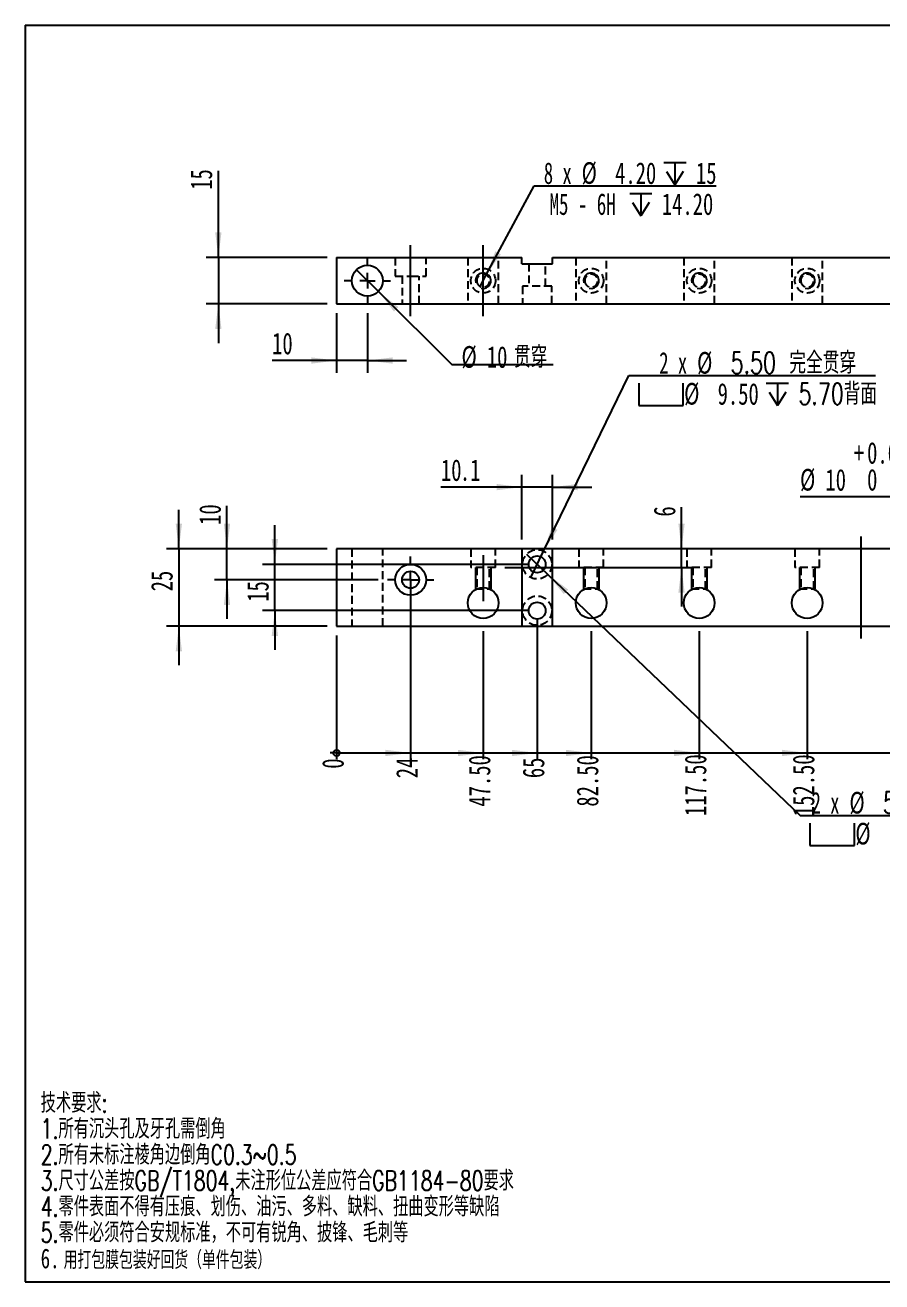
# Model space of a CAD drawing. Extents: x 2 to 292, y 3 to 207.
# Drawn here: x 2.2 to 141, y 3.1 to 206.6 of the extents above; entities that cross this region are included whole.
import ezdxf

# ---------------------------------------------------------------- set-up
doc = ezdxf.new("R2010")
doc.units = 0
for name, pattern in [('SLD-中心线', [34.29, 30.48, -1.27, 1.27, -1.27]), ('SLD-实线', [0]), ('SLD-虚线', [1.905, 1.27, -0.635])]:
    doc.linetypes.add(name, pattern=pattern)
doc.layers.get('0').update_dxf_attribs({"linetype": 'CONTINUOUS'})
for name, color, linetype in [('图层7', 7, 'SLD-实线'), ('图框', 7, 'SLD-实线'), ('粗实线', 7, 'SLD-实线')]:
    doc.layers.add(name, color=color, linetype=linetype)
doc.styles.add('SLDTEXTSTYLE0', font='TXT', dxfattribs={"width": 0.7, "bigfont": 'bigfont'})
doc.styles.add('SLDTEXTSTYLE10', font='TXT', dxfattribs={"width": 0.633333})
doc.styles.add('SLDTEXTSTYLE11', font='TXT', dxfattribs={"width": 0.642857})
doc.styles.add('SLDTEXTSTYLE2', font='TXT', dxfattribs={"width": 0.7})
doc.dimstyles.new('SLDDIMSTYLE0', dxfattribs={"dimtxt": 3.5, "dimasz": 0.338667, "dimexe": 0, "dimexo": 0.0625, "dimgap": 0.875, "dimtad": 0, "dimtih": 1, "dimtoh": 1, "dimdec": 0, "dimlfac": 2, "dimrnd": 1e-09, "dimtxsty": 'SLDTEXTSTYLE2', "dimblk1": 'ORIGIN', "dimblk2": 'ORIGIN', "dimsah": 1, "dimcen": 0.09, "dimazin": 3, "dimtfac": 1, "dimtdec": 0, "dimtofl": 0, "dimtmove": 0, "dimatfit": 3, "dimtolj": 1, "dimtzin": 12})
doc.dimstyles.new('SLDDIMSTYLE1', dxfattribs={"dimtxt": 3.5, "dimasz": 4.08, "dimexe": 0, "dimexo": 0.0625, "dimgap": 0.875, "dimtad": 0, "dimtih": 1, "dimtoh": 1, "dimlfac": 2, "dimrnd": 1e-09, "dimzin": 12, "dimtxsty": 'SLDTEXTSTYLE2', "dimsah": 1, "dimcen": 0.09, "dimazin": 3, "dimtfac": 1, "dimtofl": 0, "dimtmove": 0, "dimatfit": 3, "dimtolj": 1, "dimtzin": 12})
doc.dimstyles.new('SLDDIMSTYLE2', dxfattribs={"dimtxt": 3.5, "dimasz": 4.08, "dimexe": 0, "dimexo": 0.0625, "dimgap": 0.875, "dimtad": 0, "dimtih": 1, "dimtoh": 1, "dimlfac": 2, "dimrnd": 1e-09, "dimzin": 4, "dimtxsty": 'SLDTEXTSTYLE2', "dimsah": 1, "dimcen": 0.09, "dimazin": 3, "dimtfac": 1, "dimtofl": 0, "dimtmove": 0, "dimatfit": 3, "dimtolj": 1, "dimtzin": 12})
doc.dimstyles.new('SLDDIMSTYLE3', dxfattribs={"dimtxt": 3.5, "dimasz": 4.08, "dimexe": 0, "dimexo": 0.0625, "dimgap": 0.875, "dimtad": 2, "dimlfac": 2, "dimrnd": 1e-09, "dimzin": 12, "dimtxsty": 'SLDTEXTSTYLE2', "dimsah": 1, "dimcen": 0.09, "dimazin": 3, "dimtfac": 1, "dimtmove": 0, "dimatfit": 3, "dimtolj": 1, "dimtzin": 12})
doc.dimstyles.new('SLDDIMSTYLE4', dxfattribs={"dimtxt": 3.5, "dimasz": 4.08, "dimexe": 0, "dimexo": 0.0625, "dimgap": 0.875, "dimtad": 0, "dimtih": 1, "dimtoh": 1, "dimlfac": 2, "dimrnd": 1e-09, "dimzin": 4, "dimtxsty": 'SLDTEXTSTYLE2', "dimblk1": 'NONE', "dimsah": 1, "dimcen": 0, "dimazin": 3, "dimtfac": 1, "dimtmove": 0, "dimatfit": 3, "dimtolj": 1, "dimtzin": 12})
doc.dimstyles.new('SLDDIMSTYLE6', dxfattribs={"dimtxt": 3.5, "dimasz": 4.08, "dimexe": 0, "dimexo": 0.0625, "dimgap": 0.875, "dimtad": 0, "dimtih": 1, "dimtoh": 1, "dimlfac": 2, "dimrnd": 1e-09, "dimzin": 12, "dimtxsty": 'SLDTEXTSTYLE2', "dimblk1": 'NONE', "dimsah": 1, "dimcen": 0, "dimazin": 3, "dimtol": 1, "dimtp": 0.05, "dimtfac": 1, "dimtmove": 0, "dimatfit": 3, "dimtolj": 1})
doc.dimstyles.new('SLDDIMSTYLE8', dxfattribs={"dimtxt": 3.5, "dimasz": 4.08, "dimexe": 0, "dimexo": 0.0625, "dimgap": 0.875, "dimtad": 0, "dimtih": 1, "dimtoh": 1, "dimlfac": 2, "dimrnd": 1e-09, "dimzin": 12, "dimtxsty": 'SLDTEXTSTYLE2', "dimblk1": 'NONE', "dimsah": 1, "dimcen": 0, "dimazin": 3, "dimtfac": 1, "dimtmove": 0, "dimatfit": 3, "dimtolj": 1, "dimtzin": 12})

# ---------------------------------------------------------------- blocks, each defined once
blk = doc.blocks.new('SW_NOTE_3')
at = {"layer": '图层7', "color": 0, "attachment_point": 1}
for s, insert, char_height, style in [('\\M+18B5A术\\M+19776\\M+18B81:', (0, 4.13), 3.2, 'SLDTEXTSTYLE0'), ('1.\\M+18F8A\\M+1974C沉头\\M+18D45\\M+18B79\\M+189E5\\M+18D45\\M+18EF9\\M+1937C\\M+18A70', (0, -0.07), 3.2, 'SLDTEXTSTYLE0'), ('2.\\M+18F8A\\M+1974C\\M+196A2标\\M+1928D棱\\M+18A70边\\M+1937C\\M+18A70C0.3~0.5', (0, -4.27), 3.2, 'SLDTEXTSTYLE0'), ('3.\\M+18EDA\\M+190A1\\M+18CF6\\M+18DB7\\M+188C2GB/T1804,\\M+196A2\\M+1928D\\M+18C60\\M+188CA\\M+18CF6\\M+18DB7应\\M+19584\\M+18D87GB1184-80\\M+19776\\M+18B81', (0, -8.47), 3.2, 'SLDTEXTSTYLE0'), ('4.\\M+197EB\\M+18C8F\\M+1955C\\M+196CA\\M+19573\\M+193BE\\M+1974C压\\M+18DAD\\M+18141划伤\\M+18141\\M+196FB污\\M+18141\\M+191BD\\M+197BF\\M+18141\\M+1E39E\\M+197BF\\M+18141扭\\M+18BC8变\\M+18C60\\M+19399\\M+1E39E\\M+1E89C', (0, -12.67), 3.2, 'SLDTEXTSTYLE0'), ('5.\\M+197EB\\M+18C8F\\M+1954B须\\M+19584\\M+18D87\\M+188C0规标\\M+18F79\\M+18143\\M+19573\\M+189C2\\M+1974C锐\\M+18A70\\M+18141\\M+194E2锋\\M+18141\\M+196D1\\M+18E68\\M+19399', (0, -16.87), 3.2, 'SLDTEXTSTYLE0'), ('6.', (0, -21.07), 3.2, 'SLDTEXTSTYLE2'), ('\\M+19770\\M+191C5\\M+195EF\\M+1968C\\M+195EF\\M+19195\\M+18D44\\M+189F1货\\M+18169单\\M+18C8F\\M+195EF\\M+19195\\M+1816A', (3.72, -21.47), 2.91042, 'SLDTEXTSTYLE0')]:
    blk.add_mtext(s, dxfattribs=dict(at, insert=insert, char_height=char_height, style=style))
blk = doc.blocks.new('_ORIGIN')
at = {"color": 0, "linetype": 'BYBLOCK'}
blk.add_line((0, 0), (-1, 0), dxfattribs=at)
blk.add_circle((0, 0), 0.5, dxfattribs=at)
blk = doc.blocks.new('_D')
at = {"layer": '图框', "color": 5}
blk.add_line((52.66, 107.77), (52.66, 87.71), dxfattribs=at)
at = {"layer": '图框', "color": 5, "xscale": 1.016, "yscale": 1.016}
blk.add_blockref('_ORIGIN', (52.66, 88.73), dxfattribs=at)
at = {"layer": '图框', "color": 5, "insert": (50.31, 86.18), "char_height": 3.5, "attachment_point": 1, "rotation": 90, "style": 'SLDTEXTSTYLE2'}
blk.add_mtext('0', dxfattribs=at)
blk = doc.blocks.new('_D_1')
at = {"layer": '图框', "color": 5}
for p, q in [((64.66, 115.27), (64.66, 87.71)), ((52.66, 88.73), (64.66, 88.73))]:
    blk.add_line(p, q, dxfattribs=at)
blk.add_solid([(64.66, 88.73), (60.58, 89.24), (60.58, 88.22)], dxfattribs=at)
at = {"layer": '图框', "color": 5, "insert": (62.31, 84.64), "char_height": 3.5, "attachment_point": 1, "rotation": 90, "style": 'SLDTEXTSTYLE2'}
blk.add_mtext('24', dxfattribs=at)
blk = doc.blocks.new('_D_2')
at = {"layer": '图框', "color": 5}
for p, q in [((76.41, 108.46), (76.41, 87.71)), ((64.66, 88.73), (76.41, 88.73))]:
    blk.add_line(p, q, dxfattribs=at)
blk.add_solid([(76.41, 88.73), (72.33, 89.24), (72.33, 88.22)], dxfattribs=at)
at = {"layer": '图框', "color": 5, "insert": (74.06, 80.04), "char_height": 3.5, "attachment_point": 1, "rotation": 90, "style": 'SLDTEXTSTYLE2'}
blk.add_mtext('47.50', dxfattribs=at)
blk = doc.blocks.new('_D_3')
at = {"layer": '图框', "color": 5}
for p, q in [((85.16, 110.27), (85.16, 87.71)), ((76.41, 88.73), (85.16, 88.73))]:
    blk.add_line(p, q, dxfattribs=at)
blk.add_solid([(85.16, 88.73), (81.08, 89.24), (81.08, 88.22)], dxfattribs=at)
at = {"layer": '图框', "color": 5, "insert": (82.81, 84.65), "char_height": 3.5, "attachment_point": 1, "rotation": 90, "style": 'SLDTEXTSTYLE2'}
blk.add_mtext('65', dxfattribs=at)
blk = doc.blocks.new('_D_4')
at = {"layer": '图框', "color": 5}
for p, q in [((93.91, 108.46), (93.91, 87.71)), ((85.16, 88.73), (93.91, 88.73))]:
    blk.add_line(p, q, dxfattribs=at)
blk.add_solid([(93.91, 88.73), (89.83, 89.24), (89.83, 88.22)], dxfattribs=at)
at = {"layer": '图框', "color": 5, "insert": (91.56, 80.04), "char_height": 3.5, "attachment_point": 1, "rotation": 90, "style": 'SLDTEXTSTYLE2'}
blk.add_mtext('82.50', dxfattribs=at)
blk = doc.blocks.new('_D_5')
at = {"layer": '图框', "color": 5}
for p, q in [((111.41, 108.46), (111.41, 87.71)), ((93.91, 88.73), (111.41, 88.73))]:
    blk.add_line(p, q, dxfattribs=at)
blk.add_solid([(111.41, 88.73), (107.33, 89.24), (107.33, 88.22)], dxfattribs=at)
at = {"layer": '图框', "color": 5, "insert": (109.06, 78.51), "char_height": 3.5, "attachment_point": 1, "rotation": 90, "style": 'SLDTEXTSTYLE2'}
blk.add_mtext('117.50', dxfattribs=at)
blk = doc.blocks.new('_D_6')
at = {"layer": '图框', "color": 5}
for p, q in [((128.91, 108.46), (128.91, 87.71)), ((111.41, 88.73), (128.91, 88.73))]:
    blk.add_line(p, q, dxfattribs=at)
blk.add_solid([(128.91, 88.73), (124.83, 89.24), (124.83, 88.22)], dxfattribs=at)
at = {"layer": '图框', "color": 5, "insert": (126.56, 78.5), "char_height": 3.5, "attachment_point": 1, "rotation": 90, "style": 'SLDTEXTSTYLE2'}
blk.add_mtext('152.50', dxfattribs=at)
blk = doc.blocks.new('_D_7')
at = {"layer": '图框', "color": 5}
for p, q in [((146.41, 97.71), (146.41, 108.46)), ((147.97, 92.71), (146.41, 97.71)), ((147.97, 92.71), (147.97, 87.71)), ((128.91, 88.73), (147.97, 88.73))]:
    blk.add_line(p, q, dxfattribs=at)
blk.add_solid([(147.97, 88.73), (143.89, 89.24), (143.89, 88.22)], dxfattribs=at)
at = {"layer": '图框', "color": 5, "insert": (145.63, 78.51), "char_height": 3.5, "attachment_point": 1, "rotation": 90, "style": 'SLDTEXTSTYLE2'}
blk.add_mtext('187.50', dxfattribs=at)
blk = doc.blocks.new('_D_8')
at = {"layer": '图框', "color": 5}
for p, q in [((163.91, 108.46), (163.91, 87.71)), ((147.97, 88.73), (163.91, 88.73))]:
    blk.add_line(p, q, dxfattribs=at)
blk.add_solid([(163.91, 88.73), (159.83, 89.24), (159.83, 88.22)], dxfattribs=at)
at = {"layer": '图框', "color": 5, "insert": (161.56, 78.5), "char_height": 3.5, "attachment_point": 1, "rotation": 90, "style": 'SLDTEXTSTYLE2'}
blk.add_mtext('222.50', dxfattribs=at)
blk = doc.blocks.new('_D_9')
at = {"layer": '图框', "color": 5}
for p, q in [((181.41, 108.46), (181.41, 87.71)), ((163.91, 88.73), (181.41, 88.73))]:
    blk.add_line(p, q, dxfattribs=at)
blk.add_solid([(181.41, 88.73), (177.33, 89.24), (177.33, 88.22)], dxfattribs=at)
at = {"layer": '图框', "color": 5, "insert": (179.06, 78.51), "char_height": 3.5, "attachment_point": 1, "rotation": 90, "style": 'SLDTEXTSTYLE2'}
blk.add_mtext('257.50', dxfattribs=at)
blk = doc.blocks.new('_D_10')
at = {"layer": '图框', "color": 5}
for p, q in [((190.16, 110.27), (190.16, 87.71)), ((181.41, 88.73), (190.16, 88.73))]:
    blk.add_line(p, q, dxfattribs=at)
blk.add_solid([(190.16, 88.73), (186.08, 89.24), (186.08, 88.22)], dxfattribs=at)
at = {"layer": '图框', "color": 5, "insert": (187.81, 83.11), "char_height": 3.5, "attachment_point": 1, "rotation": 90, "style": 'SLDTEXTSTYLE2'}
blk.add_mtext('275', dxfattribs=at)
blk = doc.blocks.new('_D_11')
at = {"layer": '图框', "color": 5}
for p, q in [((198.91, 108.46), (198.91, 87.71)), ((190.16, 88.73), (198.91, 88.73))]:
    blk.add_line(p, q, dxfattribs=at)
blk.add_solid([(198.91, 88.73), (194.83, 89.24), (194.83, 88.22)], dxfattribs=at)
at = {"layer": '图框', "color": 5, "insert": (196.56, 78.51), "char_height": 3.5, "attachment_point": 1, "rotation": 90, "style": 'SLDTEXTSTYLE2'}
blk.add_mtext('292.50', dxfattribs=at)
blk = doc.blocks.new('_D_12')
at = {"layer": '图框', "color": 5}
for p, q in [((210.66, 115.27), (210.66, 87.71)), ((198.91, 88.73), (210.66, 88.73))]:
    blk.add_line(p, q, dxfattribs=at)
blk.add_solid([(210.66, 88.73), (206.58, 89.24), (206.58, 88.22)], dxfattribs=at)
at = {"layer": '图框', "color": 5, "insert": (208.31, 83.11), "char_height": 3.5, "attachment_point": 1, "rotation": 90, "style": 'SLDTEXTSTYLE2'}
blk.add_mtext('316', dxfattribs=at)
blk = doc.blocks.new('_D_13')
at = {"layer": '图框', "color": 5}
for p, q in [((222.66, 107.77), (222.66, 87.71)), ((210.66, 88.73), (222.66, 88.73))]:
    blk.add_line(p, q, dxfattribs=at)
blk.add_solid([(222.66, 88.73), (218.58, 89.24), (218.58, 88.22)], dxfattribs=at)
at = {"layer": '图框', "color": 5, "insert": (220.31, 83.1), "char_height": 3.5, "attachment_point": 1, "rotation": 90, "style": 'SLDTEXTSTYLE2'}
blk.add_mtext('340', dxfattribs=at)
blk = doc.blocks.new('_D_14')
at = {"layer": '图框', "color": 5}
for p, q in [((27.11, 121.77), (27.11, 128.12)), ((51.16, 121.77), (25.11, 121.77)), ((27.11, 121.77), (27.11, 109.27)), ((51.16, 109.27), (25.11, 109.27)), ((27.11, 109.27), (27.11, 102.92))]:
    blk.add_line(p, q, dxfattribs=at)
for points in [[(27.11, 121.77), (27.62, 125.85), (26.6, 125.85)], [(27.11, 109.27), (26.6, 105.19), (27.62, 105.19)]]:
    blk.add_solid(points, dxfattribs=at)
at = {"layer": '图框', "color": 5, "insert": (22.6, 114.9), "char_height": 3.5, "attachment_point": 1, "rotation": 90, "style": 'SLDTEXTSTYLE2'}
blk.add_mtext('25', dxfattribs=at)
blk = doc.blocks.new('_D_15')
at = {"layer": '图框', "color": 5}
for p, q in [((34.91, 121.77), (34.91, 128.73)), ((51.16, 121.77), (32.91, 121.77)), ((34.91, 116.77), (34.91, 121.77)), ((59.41, 116.77), (32.91, 116.77)), ((34.91, 116.77), (34.91, 110.42))]:
    blk.add_line(p, q, dxfattribs=at)
for points in [[(34.91, 121.77), (35.42, 125.85), (34.4, 125.85)], [(34.91, 116.77), (34.4, 112.69), (35.42, 112.69)]]:
    blk.add_solid(points, dxfattribs=at)
at = {"layer": '图框', "color": 5, "insert": (30.4, 125.66), "char_height": 3.5, "attachment_point": 1, "rotation": 90, "style": 'SLDTEXTSTYLE2'}
blk.add_mtext('10', dxfattribs=at)
blk = doc.blocks.new('_D_17')
at = {"layer": '图框', "color": 5}
for p, q in [((108.55, 121.77), (108.55, 128.54)), ((108.55, 118.77), (108.55, 121.77)), ((79.91, 118.77), (110.55, 118.77)), ((108.55, 118.77), (108.55, 112.42))]:
    blk.add_line(p, q, dxfattribs=at)
for points in [[(108.55, 121.77), (109.06, 125.85), (108.04, 125.85)], [(108.55, 118.77), (108.04, 114.69), (109.06, 114.69)]]:
    blk.add_solid(points, dxfattribs=at)
at = {"layer": '图框', "color": 5, "insert": (104.04, 127), "char_height": 3.5, "attachment_point": 1, "rotation": 90, "style": 'SLDTEXTSTYLE2'}
blk.add_mtext('6', dxfattribs=at)
blk = doc.blocks.new('SW_SYMBOL_HOLE_SPOT')
at = {"layer": '图框', "color": 0}
for p, q in [((0, 875), (0, 75)), ((1600, 75), (1600, 875)), ((0, 75), (1600, 75))]:
    blk.add_line(p, q, dxfattribs=at)
blk = doc.blocks.new('SW_SYMBOL_HOLE_DEPTH')
at = {"layer": '图框', "color": 0}
for p, q in [((0, 875), (800, 875)), ((100, 555), (400, 75)), ((400, 875), (400, 75)), ((700, 555), (400, 75))]:
    blk.add_line(p, q, dxfattribs=at)
blk = doc.blocks.new('_D_19')
at = {"layer": '图框', "color": 5}
for p, q in [((83.44, 120.91), (86.88, 117.63)), ((86.88, 117.63), (127.76, 78.6)), ((127.76, 78.6), (161.59, 78.6))]:
    blk.add_line(p, q, dxfattribs=at)
blk.add_solid([(86.88, 117.63), (89.48, 114.44), (90.18, 115.18)], dxfattribs=at)
at = {"layer": '图框', "color": 5, "xscale": 0.004511737089201878, "yscale": 0.004511737089201878, "zscale": 0.004511737089201878}
for name, p in [('SW_SYMBOL_HOLE_SPOT', (129.35, 73.41)), ('SW_SYMBOL_HOLE_DEPTH', (150.02, 73.41))]:
    blk.add_blockref(name, p, dxfattribs=at)
at = {"layer": '图框', "color": 5, "char_height": 3.5, "attachment_point": 1}
for s, insert, style in [('2 x', (129.62, 82.42), 'SLDTEXTSTYLE10'), ('%%c', (135.75, 82.43), 'SLDTEXTSTYLE2'), ('5.50 \\M+18AAE\\M+19153贯\\M+190FA', (141.18, 82.42), 'SLDTEXTSTYLE0'), ('%%c', (136.71, 77.42), 'SLDTEXTSTYLE2'), ('9.50', (142.14, 77.4), 'SLDTEXTSTYLE2'), ('5.70', (155.23, 77.4), 'SLDTEXTSTYLE2')]:
    blk.add_mtext(s, dxfattribs=dict(at, insert=insert, style=style))
blk = doc.blocks.new('_NONE')
blk = doc.blocks.new('_D_20')
at = {"layer": '图框', "color": 5}
for p, q in [((154, 130.19), (127.75, 130.19)), ((162.66, 115.18), (154, 130.19)), ((165.16, 110.85), (162.66, 115.18))]:
    blk.add_line(p, q, dxfattribs=at)
blk.add_solid([(162.66, 115.18), (161.06, 118.97), (160.18, 118.46)], dxfattribs=at)
at = {"layer": '图框', "color": 5, "char_height": 3.5, "attachment_point": 1}
for s, insert, style in [('+', (136.47, 139.07), 'SLDTEXTSTYLE2'), ('0.05', (138.62, 139.07), 'SLDTEXTSTYLE2'), ('%%c', (127.75, 134.72), 'SLDTEXTSTYLE2'), ('10', (131.86, 134.7), 'SLDTEXTSTYLE2'), ('0', (138.62, 134.72), 'SLDTEXTSTYLE2'), ('贯\\M+190FA', (146.07, 134.7), 'SLDTEXTSTYLE0')]:
    blk.add_mtext(s, dxfattribs=dict(at, insert=insert, style=style))
blk = doc.blocks.new('_D_21')
at = {"layer": '图框'}
for p, q in [((82.66, 123.27), (82.66, 133.77)), ((87.66, 123.27), (87.66, 133.77)), ((82.66, 131.77), (69.57, 131.77)), ((87.66, 131.77), (82.66, 131.77)), ((87.66, 131.77), (94.01, 131.77))]:
    blk.add_line(p, q, dxfattribs=at)
for points in [[(82.66, 131.77), (78.58, 132.28), (78.58, 131.26)], [(87.66, 131.77), (91.74, 131.26), (91.74, 132.28)]]:
    blk.add_solid(points, dxfattribs=at)
at = {"layer": '图框', "char_height": 3.5, "attachment_point": 1, "style": 'SLDTEXTSTYLE2'}
for s, insert in [('10', (69.57, 136.28)), ('.1', (72.64, 136.28))]:
    blk.add_mtext(s, dxfattribs=dict(at, insert=insert))
blk = doc.blocks.new('_D_22')
at = {"layer": '图框'}
for p, q in [((86.2, 121.41), (100.02, 149.82)), ((100.02, 149.82), (139.97, 149.82)), ((84.12, 117.13), (86.2, 121.41))]:
    blk.add_line(p, q, dxfattribs=at)
blk.add_solid([(86.2, 121.41), (88.44, 124.85), (87.53, 125.3)], dxfattribs=at)
at = {"layer": '图框', "xscale": 0.004511737089201878, "yscale": 0.004511737089201878, "zscale": 0.004511737089201878}
for name, p in [('SW_SYMBOL_HOLE_SPOT', (101.61, 144.63)), ('SW_SYMBOL_HOLE_DEPTH', (122.28, 144.63))]:
    blk.add_blockref(name, p, dxfattribs=at)
at = {"layer": '图框', "char_height": 3.5, "attachment_point": 1}
for s, insert, style in [('2 x', (104.94, 153.64), 'SLDTEXTSTYLE10'), ('%%c', (111.07, 153.65), 'SLDTEXTSTYLE2'), ('5.50 \\M+18AAE\\M+19153贯\\M+190FA', (116.5, 153.64), 'SLDTEXTSTYLE0'), ('%%c', (108.97, 148.64), 'SLDTEXTSTYLE2'), ('9.50', (114.4, 148.62), 'SLDTEXTSTYLE2'), ('5.70\\M+19477\\M+196CA', (127.49, 148.62), 'SLDTEXTSTYLE0')]:
    blk.add_mtext(s, dxfattribs=dict(at, insert=insert, style=style))
blk = doc.blocks.new('_D_23')
at = {"layer": '图框'}
for p, q in [((42.66, 119.27), (42.66, 125.62)), ((83.66, 119.27), (40.66, 119.27)), ((42.66, 111.77), (42.66, 119.27)), ((83.66, 111.77), (40.66, 111.77)), ((42.66, 111.77), (42.66, 105.42))]:
    blk.add_line(p, q, dxfattribs=at)
for points in [[(42.66, 119.27), (43.17, 123.35), (42.15, 123.35)], [(42.66, 111.77), (42.15, 107.69), (43.17, 107.69)]]:
    blk.add_solid(points, dxfattribs=at)
at = {"layer": '图框', "insert": (38.15, 113.21), "char_height": 3.5, "attachment_point": 1, "rotation": 90, "style": 'SLDTEXTSTYLE2'}
blk.add_mtext('15', dxfattribs=at)
blk = doc.blocks.new('SW_CENTERMARKSYMBOL_1')
at = {"layer": '图框', "color": 0}
for p, q in [((0, 2.5), (0, 3.75)), ((-2.5, 0), (-3.75, 0)), ((0, 0), (-1.25, 0)), ((0, 0), (0, 1.25)), ((0, 0), (0, -1.25)), ((0, 0), (1.25, 0)), ((2.5, 0), (3.75, 0)), ((0, -2.5), (0, -3.75))]:
    blk.add_line(p, q, dxfattribs=at)
blk = doc.blocks.new('_D_24')
at = {"layer": '图框', "color": 5}
for p, q in [((33.51, 168.95), (33.51, 182.98)), ((51.16, 168.95), (31.51, 168.95)), ((33.51, 168.95), (33.51, 161.45)), ((51.16, 161.45), (31.51, 161.45)), ((33.51, 161.45), (33.51, 155.1))]:
    blk.add_line(p, q, dxfattribs=at)
for points in [[(33.51, 168.95), (34.02, 173.03), (33, 173.03)], [(33.51, 161.45), (33, 157.37), (34.02, 157.37)]]:
    blk.add_solid(points, dxfattribs=at)
at = {"layer": '图框', "color": 5, "insert": (29, 179.91), "char_height": 3.5, "attachment_point": 1, "rotation": 90, "style": 'SLDTEXTSTYLE2'}
blk.add_mtext('15', dxfattribs=at)
blk = doc.blocks.new('_D_26')
at = {"layer": '图框', "color": 5}
for p, q in [((52.66, 159.95), (52.66, 150.27)), ((57.66, 159.95), (57.66, 150.27)), ((52.66, 152.27), (42.22, 152.27)), ((57.66, 152.27), (52.66, 152.27)), ((57.66, 152.27), (64.01, 152.27))]:
    blk.add_line(p, q, dxfattribs=at)
for points in [[(52.66, 152.27), (48.58, 152.78), (48.58, 151.76)], [(57.66, 152.27), (61.74, 151.76), (61.74, 152.78)]]:
    blk.add_solid(points, dxfattribs=at)
at = {"layer": '图框', "color": 5, "insert": (42.22, 156.78), "char_height": 3.5, "attachment_point": 1, "style": 'SLDTEXTSTYLE2'}
blk.add_mtext('10', dxfattribs=at)
blk = doc.blocks.new('_D_28')
at = {"layer": '图框'}
for p, q in [((76.91, 166.12), (84.65, 180.55)), ((84.65, 180.55), (114.18, 180.55)), ((75.91, 164.27), (76.91, 166.12))]:
    blk.add_line(p, q, dxfattribs=at)
blk.add_solid([(76.91, 166.12), (79.28, 169.48), (78.39, 169.96)], dxfattribs=at)
at = {"layer": '图框', "xscale": 0.004511737089201878, "yscale": 0.004511737089201878, "zscale": 0.004511737089201878}
for p in [(105.68, 180.37), (100.15, 175.36)]:
    blk.add_blockref('SW_SYMBOL_HOLE_DEPTH', p, dxfattribs=at)
at = {"layer": '图框', "char_height": 3.5, "attachment_point": 1}
for s, insert, style in [('8 x', (86.24, 184.36), 'SLDTEXTSTYLE10'), ('%%c', (92.36, 184.38), 'SLDTEXTSTYLE2'), ('4.20', (97.79, 184.36), 'SLDTEXTSTYLE2'), ('15', (110.89, 184.36), 'SLDTEXTSTYLE2'), ('M5 - 6H', (87.17, 179.35), 'SLDTEXTSTYLE11'), ('14.20', (105.36, 179.35), 'SLDTEXTSTYLE2')]:
    blk.add_mtext(s, dxfattribs=dict(at, insert=insert, style=style))
blk = doc.blocks.new('_D_29')
at = {"layer": '图框', "color": 5}
for p, q in [((55.89, 166.96), (59.43, 163.43)), ((59.43, 163.43), (71.31, 151.63)), ((71.31, 151.63), (87.74, 151.63))]:
    blk.add_line(p, q, dxfattribs=at)
blk.add_solid([(59.43, 163.43), (61.97, 160.2), (62.69, 160.92)], dxfattribs=at)
at = {"layer": '图框', "color": 5, "char_height": 3.5, "attachment_point": 1}
for s, insert, style in [('%%c', (72.9, 154.61), 'SLDTEXTSTYLE2'), ('贯\\M+190FA', (81.4, 154.59), 'SLDTEXTSTYLE0'), ('10', (77.01, 154.59), 'SLDTEXTSTYLE2')]:
    blk.add_mtext(s, dxfattribs=dict(at, insert=insert, style=style))
blk = doc.blocks.new('SW_CENTERMARKSYMBOL_2')
at = {"layer": '图框', "color": 0}
for p, q in [((0, 2.5), (0, 3.75)), ((-2.5, 0), (-3.75, 0)), ((0, 0), (-1.25, 0)), ((0, 0), (0, 1.25)), ((0, 0), (0, -1.25)), ((0, 0), (1.25, 0)), ((2.5, 0), (3.75, 0)), ((0, -2.5), (0, -3.75))]:
    blk.add_line(p, q, dxfattribs=at)

msp = doc.modelspace()

# ---------------------------------------------------------------- linework, layer by layer
at = {"color": 7, "linetype": 'SLD-实线'}
for p, q in [((52.6601, 168.9457), (52.6601, 161.4457)), ((52.6601, 168.9457), (82.6601, 168.9457)), ((82.6601, 167.9457), (82.6601, 168.9457)), ((87.6601, 168.9457), (187.6601, 168.9457)), ((87.6601, 167.9457), (87.6601, 168.9457)), ((82.6601, 167.9457), (87.6601, 167.9457)), ((52.6601, 161.4457), (222.6601, 161.4457)), ((52.6601, 121.7694), (52.6601, 109.2694)), ((82.6601, 121.7694), (52.6601, 121.7694)), ((82.6601, 121.7694), (82.6601, 109.2694)), ((87.6601, 121.7694), (82.6601, 121.7694)), ((87.6601, 109.2694), (87.6601, 121.7694)), ((187.6601, 121.7694), (87.6601, 121.7694)), ((75.1601, 118.7694), (75.1601, 115.2882)), ((77.6601, 118.7694), (77.6601, 115.2882)), ((92.6601, 118.7694), (92.6601, 115.2882)), ((95.1601, 118.7694), (95.1601, 115.2882)), ((110.1601, 118.7694), (110.1601, 115.2882)), ((112.6601, 118.7694), (112.6601, 115.2882)), ((127.6601, 118.7694), (127.6601, 115.2882)), ((130.1601, 118.7694), (130.1601, 115.2882)), ((52.6601, 109.2694), (82.6601, 109.2694)), ((82.6601, 109.2694), (87.6601, 109.2694)), ((87.6601, 109.2694), (187.6601, 109.2694))]:
    msp.add_line(p, q, dxfattribs=at)
at = {"color": 7, "linetype": 'SLD-虚线'}
for p, q in [((62.1601, 168.9457), (62.1601, 165.9457)), ((67.1601, 165.9457), (67.1601, 168.9457)), ((73.9101, 168.9457), (73.9101, 161.4457)), ((78.9101, 161.4457), (78.9101, 168.9457)), ((91.4101, 168.9457), (91.4101, 161.4457)), ((96.4101, 161.4457), (96.4101, 168.9457)), ((108.9101, 168.9457), (108.9101, 161.4457)), ((113.9101, 161.4457), (113.9101, 168.9457)), ((126.4101, 168.9457), (126.4101, 161.4457)), ((131.4101, 161.4457), (131.4101, 168.9457)), ((83.7851, 167.9457), (83.7851, 164.2957)), ((86.5351, 164.2957), (86.5351, 167.9457)), ((62.1601, 165.9457), (64.6601, 165.9457)), ((63.2851, 165.9457), (63.2851, 161.4457)), ((64.6601, 165.9457), (67.1601, 165.9457)), ((66.0351, 161.4457), (66.0351, 165.9457)), ((87.5351, 164.2957), (82.7851, 164.2957)), ((82.7851, 164.2957), (82.7851, 161.4457)), ((87.5351, 161.4457), (87.5351, 164.2957)), ((55.1601, 121.7694), (55.1601, 109.2694)), ((60.1601, 109.2694), (60.1601, 121.7694)), ((74.4101, 121.7694), (74.4101, 118.7694)), ((78.4101, 118.7694), (78.4101, 121.7694)), ((91.9101, 121.7694), (91.9101, 118.7694)), ((95.9101, 118.7694), (95.9101, 121.7694)), ((109.4101, 121.7694), (109.4101, 118.7694)), ((113.4101, 118.7694), (113.4101, 121.7694)), ((126.9101, 121.7694), (126.9101, 118.7694)), ((130.9101, 118.7694), (130.9101, 121.7694)), ((78.4101, 118.7694), (74.4101, 118.7694)), ((75.3601, 118.7694), (75.3601, 115.2208)), ((77.4601, 115.2946), (77.4601, 118.7694)), ((95.9101, 118.7694), (91.9101, 118.7694)), ((92.8601, 118.7694), (92.8601, 115.2208)), ((94.9601, 115.2946), (94.9601, 118.7694)), ((113.4101, 118.7694), (109.4101, 118.7694)), ((110.3601, 118.7694), (110.3601, 115.2208)), ((112.4601, 115.2946), (112.4601, 118.7694)), ((130.9101, 118.7694), (126.9101, 118.7694)), ((127.8601, 118.7694), (127.8601, 115.2208)), ((129.9601, 115.2946), (129.9601, 118.7694)), ((75.1601, 115.2882), (77.6601, 115.2882)), ((92.6601, 115.2882), (95.1601, 115.2882)), ((110.1601, 115.2882), (112.6601, 115.2882)), ((127.6601, 115.2882), (130.1601, 115.2882))]:
    msp.add_line(p, q, dxfattribs=at)
at = {"color": 7, "linetype": 'SLD-实线'}
for centre, radius in [((57.6601, 165.1957), 2.5), ((85.1601, 119.2694), 1.375), ((64.6601, 116.7694), 2.5), ((64.6601, 116.7694), 1.375), ((76.4101, 113.0194), 2.5), ((93.9101, 113.0194), 2.5), ((111.4101, 113.0194), 2.5), ((128.9101, 113.0194), 2.5), ((85.1601, 111.7694), 1.375)]:
    msp.add_circle(centre, radius, dxfattribs=at)
at = {"color": 7, "linetype": 'SLD-虚线'}
for centre, radius in [((76.4101, 165.1957), 2), ((93.9101, 165.1957), 2), ((111.4101, 165.1957), 2), ((128.9101, 165.1957), 2), ((85.1601, 119.2694), 2.375), ((85.1601, 111.7694), 2.375)]:
    msp.add_circle(centre, radius, dxfattribs=at)
at = {"color": 7, "linetype": 'SLD-实线'}
for centre in [(76.4101, 165.1957), (93.9101, 165.1957), (111.4101, 165.1957), (128.9101, 165.1957)]:
    msp.add_arc(centre, 1.25, 255, 195, dxfattribs=at)
at = {"color": 7, "linetype": 'SLD-虚线'}
for points in [[(75.3601, 165.1957), (75.3601, 165.2659), (75.367, 165.3348), (75.3942, 165.47), (75.4147, 165.5371), (75.4676, 165.6637), (75.4999, 165.7237), (75.5759, 165.8371), (75.6196, 165.8901), (75.763, 166.0336), (75.8786, 166.1115), (76.0678, 166.1907), (76.1347, 166.2113), (76.2707, 166.2387), (76.3394, 166.2456), (76.4782, 166.2458), (76.5486, 166.2388), (76.6841, 166.2116), (76.7502, 166.1915), (76.8782, 166.1381), (76.9383, 166.1057), (77.0513, 166.0299), (77.1047, 165.986), (77.2006, 165.8901), (77.2436, 165.8379), (77.3196, 165.7247), (77.3524, 165.6637), (77.4314, 165.4749), (77.4599, 165.3353), (77.4601, 165.1279), (77.4533, 165.0577), (77.426, 164.9216), (77.4059, 164.8559), (77.3266, 164.6652), (77.2496, 164.5504), (77.1048, 164.4055), (77.0525, 164.3624), (76.9398, 164.2866), (76.8786, 164.2535), (76.7519, 164.2005), (76.6863, 164.1803), (76.5506, 164.1528), (76.4802, 164.1457), (76.2724, 164.1456), (76.1328, 164.1737), (75.9428, 164.2529), (75.8815, 164.2859), (75.7682, 164.3619), (75.7159, 164.405), (75.6194, 164.5014), (75.5759, 164.5544), (75.5004, 164.667), (75.4679, 164.7271), (75.4145, 164.8549), (75.3944, 164.9206), (75.3672, 165.0555), (75.3601, 165.1254), (75.3601, 165.1957)], [(92.8601, 165.1957), (92.8601, 165.2659), (92.867, 165.3348), (92.8942, 165.47), (92.9147, 165.5371), (92.9676, 165.6637), (92.9999, 165.7237), (93.0759, 165.8371), (93.1196, 165.8901), (93.263, 166.0336), (93.3786, 166.1115), (93.5678, 166.1907), (93.6347, 166.2113), (93.7707, 166.2387), (93.8394, 166.2456), (93.9782, 166.2458), (94.0486, 166.2388), (94.1841, 166.2116), (94.2502, 166.1915), (94.3782, 166.1381), (94.4383, 166.1057), (94.5513, 166.0299), (94.6047, 165.986), (94.7006, 165.8901), (94.7436, 165.8379), (94.8196, 165.7247), (94.8524, 165.6637), (94.9314, 165.4749), (94.9599, 165.3353), (94.9601, 165.1279), (94.9533, 165.0577), (94.926, 164.9216), (94.9059, 164.8559), (94.8266, 164.6652), (94.7496, 164.5504), (94.6048, 164.4055), (94.5525, 164.3624), (94.4398, 164.2866), (94.3786, 164.2535), (94.2519, 164.2005), (94.1863, 164.1803), (94.0506, 164.1528), (93.9802, 164.1457), (93.7724, 164.1456), (93.6328, 164.1737), (93.4428, 164.2529), (93.3815, 164.2859), (93.2682, 164.3619), (93.2159, 164.405), (93.1194, 164.5014), (93.0759, 164.5544), (93.0004, 164.667), (92.9679, 164.7271), (92.9145, 164.8549), (92.8944, 164.9206), (92.8672, 165.0555), (92.8601, 165.1254), (92.8601, 165.1957)], [(110.3601, 165.1957), (110.3601, 165.2659), (110.367, 165.3348), (110.3942, 165.47), (110.4147, 165.5371), (110.4676, 165.6637), (110.4999, 165.7237), (110.5759, 165.8371), (110.6196, 165.8901), (110.763, 166.0336), (110.8786, 166.1115), (111.0678, 166.1907), (111.1347, 166.2113), (111.2707, 166.2387), (111.3394, 166.2456), (111.4782, 166.2458), (111.5486, 166.2388), (111.6841, 166.2116), (111.7502, 166.1915), (111.8782, 166.1381), (111.9383, 166.1057), (112.0513, 166.0299), (112.1047, 165.986), (112.2006, 165.8901), (112.2436, 165.8379), (112.3196, 165.7247), (112.3524, 165.6637), (112.4314, 165.4749), (112.4599, 165.3353), (112.4601, 165.1279), (112.4533, 165.0577), (112.426, 164.9216), (112.4059, 164.8559), (112.3266, 164.6652), (112.2496, 164.5504), (112.1048, 164.4055), (112.0525, 164.3624), (111.9398, 164.2866), (111.8786, 164.2535), (111.7519, 164.2005), (111.6863, 164.1803), (111.5506, 164.1528), (111.4802, 164.1457), (111.2724, 164.1456), (111.1328, 164.1737), (110.9428, 164.2529), (110.8815, 164.2859), (110.7682, 164.3619), (110.7159, 164.405), (110.6194, 164.5014), (110.5759, 164.5544), (110.5004, 164.667), (110.4679, 164.7271), (110.4145, 164.8549), (110.3944, 164.9206), (110.3672, 165.0555), (110.3601, 165.1254), (110.3601, 165.1957)], [(127.8601, 165.1957), (127.8601, 165.2659), (127.867, 165.3348), (127.8942, 165.47), (127.9147, 165.5371), (127.9676, 165.6637), (127.9999, 165.7237), (128.0759, 165.8371), (128.1196, 165.8901), (128.263, 166.0336), (128.3786, 166.1115), (128.5678, 166.1907), (128.6347, 166.2113), (128.7707, 166.2387), (128.8394, 166.2456), (128.9782, 166.2458), (129.0486, 166.2388), (129.1841, 166.2116), (129.2502, 166.1915), (129.3782, 166.1381), (129.4383, 166.1057), (129.5513, 166.0299), (129.6047, 165.986), (129.7006, 165.8901), (129.7436, 165.8379), (129.8196, 165.7247), (129.8524, 165.6637), (129.9314, 165.4749), (129.9599, 165.3353), (129.9601, 165.1279), (129.9533, 165.0577), (129.926, 164.9216), (129.9059, 164.8559), (129.8266, 164.6652), (129.7496, 164.5504), (129.6048, 164.4055), (129.5525, 164.3624), (129.4398, 164.2866), (129.3786, 164.2535), (129.2519, 164.2005), (129.1863, 164.1803), (129.0506, 164.1528), (128.9802, 164.1457), (128.7724, 164.1456), (128.6328, 164.1737), (128.4428, 164.2529), (128.3815, 164.2859), (128.2682, 164.3619), (128.2159, 164.405), (128.1194, 164.5014), (128.0759, 164.5544), (128.0004, 164.667), (127.9679, 164.7271), (127.9145, 164.8549), (127.8944, 164.9206), (127.8672, 165.0555), (127.8601, 165.1254), (127.8601, 165.1957)]]:
    msp.add_open_spline(points, degree=3, knots=[0, 0, 0, 0, 0.03125, 0.03125, 0.0625, 0.0625, 0.09375, 0.09375, 0.125, 0.125, 0.1875, 0.1875, 0.21875, 0.21875, 0.25, 0.25, 0.28125, 0.28125, 0.3125, 0.3125, 0.34375, 0.34375, 0.375, 0.375, 0.40625, 0.40625, 0.4375, 0.4375, 0.5, 0.5, 0.53125, 0.53125, 0.5625, 0.5625, 0.625, 0.625, 0.65625, 0.65625, 0.6875, 0.6875, 0.71875, 0.71875, 0.75, 0.75, 0.8125, 0.8125, 0.84375, 0.84375, 0.875, 0.875, 0.90625, 0.90625, 0.9375, 0.9375, 0.96875, 0.96875, 1, 1, 1, 1], dxfattribs=at)
at = {"layer": '图框', "color": 5, "linetype": 'SLD-中心线', "ltscale": 2.5}
for p, q in [((64.6601, 165.9457), (64.6601, 170.9457)), ((76.4101, 159.4457), (76.4101, 170.9457)), ((64.6601, 159.4457), (64.6601, 165.9457)), ((137.6601, 107.2694), (137.6601, 123.7694)), ((76.4101, 120.7694), (76.4101, 113.2882))]:
    msp.add_line(p, q, dxfattribs=at)
at = {"layer": '粗实线', "color": 5}
for p, q in [((2.2034, 206.5709), (2.2034, 3.096)), ((2.2034, 206.5709), (292.2034, 206.5709)), ((2.2034, 3.096), (292.2034, 3.096))]:
    msp.add_line(p, q, dxfattribs=at)

# ---------------------------------------------------------------- block references
at = {"layer": '图层7', "color": 5}
msp.add_blockref('SW_NOTE_3', (4.7282, 29.5618), dxfattribs=at)
at = {"layer": '图框', "color": 5}
for name, p in [('SW_CENTERMARKSYMBOL_2', (57.6601, 165.1957)), ('SW_CENTERMARKSYMBOL_1', (64.6601, 116.7694))]:
    msp.add_blockref(name, p, dxfattribs=at)

# ---------------------------------------------------------------- dimensions: what is measured, and where the dimension line sits
for base, p1, p2, picture, middle in [((33.5114, 161.4457), (52.6601, 168.9457), (52.6601, 161.4457), '_D_24', (33.5114, 181.4457)), ((34.9089, 121.7694), (60.9101, 116.7694), (52.6601, 121.7694), '_D_15', (34.9089, 127.1954)), ((108.5483, 121.7694), (78.4101, 118.7694), (52.6601, 121.7694), '_D_17', (108.5483, 127.7694)), ((27.1128, 109.2694), (52.6601, 121.7694), (52.6601, 109.2694), '_D_14', (27.1128, 116.4388))]:
    dim = msp.add_linear_dim(base=base, p1=p1, p2=p2, angle=90, dimstyle='SLDDIMSTYLE3', dxfattribs=at)
    dim.commit()
    dim.dimension.update_dxf_attribs({"geometry": picture, "text_midpoint": middle, "dimtype": 160})
at = {"layer": '图框'}
for p1, p2, text, picture, middle in [((75.9133, 164.2706), (76.9068, 166.1208), '8 x <> {\\fGDT;x} 15\\PM5 - 6H {\\fGDT;x} 14.20\\P', '_D_28', (100.2115, 179.8523)), ((84.1212, 117.1337), (86.199, 121.4051), '2 x <> 完全贯穿\\P{\\fGDT;v}%%c 9.50 {\\fGDT;x} 5.70背面\\P', '_D_22', (120.7906, 149.126))]:
    dim = msp.add_diameter_dim_2p(p1=p1, p2=p2, text=text, dimstyle='SLDDIMSTYLE4', dxfattribs=at)
    dim.commit()
    dim.dimension.update_dxf_attribs({"geometry": picture, "text_midpoint": middle, "dimtype": 163})
at = {"layer": '图框', "color": 5}
for p1, p2, text, dimstyle, picture, middle in [((55.8867, 166.9579), (59.4334, 163.4335), '<> 贯穿', 'SLDDIMSTYLE8', '_D_29', (80.3177, 153.0158)), ((165.1601, 110.8543), (162.6601, 115.1845), '<> 贯穿', 'SLDDIMSTYLE6', '_D_20', (140.0785, 134.5516)), ((83.4422, 120.9094), (86.8779, 117.6294), '2 x <> 完全贯穿\\P{\\fGDT;v}%%c 9.50 {\\fGDT;x} 5.70\\P', 'SLDDIMSTYLE4', '_D_19', (145.4657, 77.9053))]:
    dim = msp.add_diameter_dim_2p(p1=p1, p2=p2, text=text, dimstyle=dimstyle, dxfattribs=at)
    dim.commit()
    dim.dimension.update_dxf_attribs({"geometry": picture, "text_midpoint": middle, "dimtype": 163})
dim = msp.add_linear_dim(base=(52.6601, 152.2691), p1=(57.6601, 161.4457), p2=(52.6601, 161.4457), dimstyle='SLDDIMSTYLE3', dxfattribs=at)
dim.commit()
dim.dimension.update_dxf_attribs({"geometry": '_D_26', "text_midpoint": (43.7567, 152.2691), "dimtype": 160})
at = {"layer": '图框'}
dim = msp.add_linear_dim(base=(82.6601, 131.7694), p1=(87.6601, 121.7694), p2=(82.6601, 121.7694), text='<>.1', dimstyle='SLDDIMSTYLE3', dxfattribs=at)
dim.commit()
dim.dimension.update_dxf_attribs({"geometry": '_D_21', "text_midpoint": (72.6359, 131.7694), "dimtype": 160})
dim = msp.add_linear_dim(base=(42.6601, 119.2694), p1=(85.1601, 111.7694), p2=(85.1601, 119.2694), angle=90, dimstyle='SLDDIMSTYLE3', dxfattribs=at)
dim.commit()
dim.dimension.update_dxf_attribs({"geometry": '_D_23', "text_midpoint": (42.6601, 114.7508), "dimtype": 160})
at = {"layer": '图框', "color": 5}
for feature_location, offset, origin, dimstyle, picture, middle in [((64.6601, 116.7694), (0, -29.0564), (52.6601, 109.2694), 'SLDDIMSTYLE1', '_D_1', (64.6601, 86.1769)), ((210.6601, 116.7694), (0, -29.0564), (52.6601, 109.2694), 'SLDDIMSTYLE1', '_D_12', (210.6601, 85.4112)), ((85.1601, 111.7694), (0, -24.0564), (52.6601, 109.2694), 'SLDDIMSTYLE1', '_D_3', (85.1601, 86.1793)), ((190.1601, 111.7694), (0, -24.0564), (52.6601, 109.2694), 'SLDDIMSTYLE1', '_D_10', (190.1601, 85.4112)), ((76.4101, 109.9569), (0, -22.2439), (52.6601, 109.2694), 'SLDDIMSTYLE2', '_D_2', (76.4101, 83.8775)), ((93.9101, 109.9569), (0, -22.2439), (52.6601, 109.2694), 'SLDDIMSTYLE2', '_D_4', (93.9101, 83.8775)), ((111.4101, 109.9569), (0, -22.2439), (52.6601, 109.2694), 'SLDDIMSTYLE2', '_D_5', (111.4101, 83.1095)), ((128.9101, 109.9569), (0, -22.2439), (52.6601, 109.2694), 'SLDDIMSTYLE2', '_D_6', (128.9101, 83.1071)), ((146.4101, 109.9569), (1.5623, -22.2439), (52.6601, 109.2694), 'SLDDIMSTYLE2', '_D_7', (147.9723, 83.1119)), ((163.9101, 109.9569), (0, -22.2439), (52.6601, 109.2694), 'SLDDIMSTYLE2', '_D_8', (163.9101, 83.1071)), ((181.4101, 109.9569), (0, -22.2439), (52.6601, 109.2694), 'SLDDIMSTYLE2', '_D_9', (181.4101, 83.1095)), ((198.9101, 109.9569), (0, -22.2439), (52.6601, 109.2694), 'SLDDIMSTYLE2', '_D_11', (198.9101, 83.1095)), ((52.6600593801, 109.2694035734), (0, -21.556441369), (52.6600593801, 109.2694035734), 'SLDDIMSTYLE0', '_D', (52.6600593801, 86.9449066471)), ((222.6601, 109.2694), (0, -21.5564), (52.6601, 109.2694), 'SLDDIMSTYLE1', '_D_13', (222.6601, 85.4088))]:
    dim = msp.add_ordinate_dim(feature_location=feature_location, offset=offset, dtype=1, origin=origin, dimstyle=dimstyle, dxfattribs=at)
    dim.commit()
    dim.dimension.update_dxf_attribs({"geometry": picture, "text_midpoint": middle})

doc.saveas('drawing.dxf')
